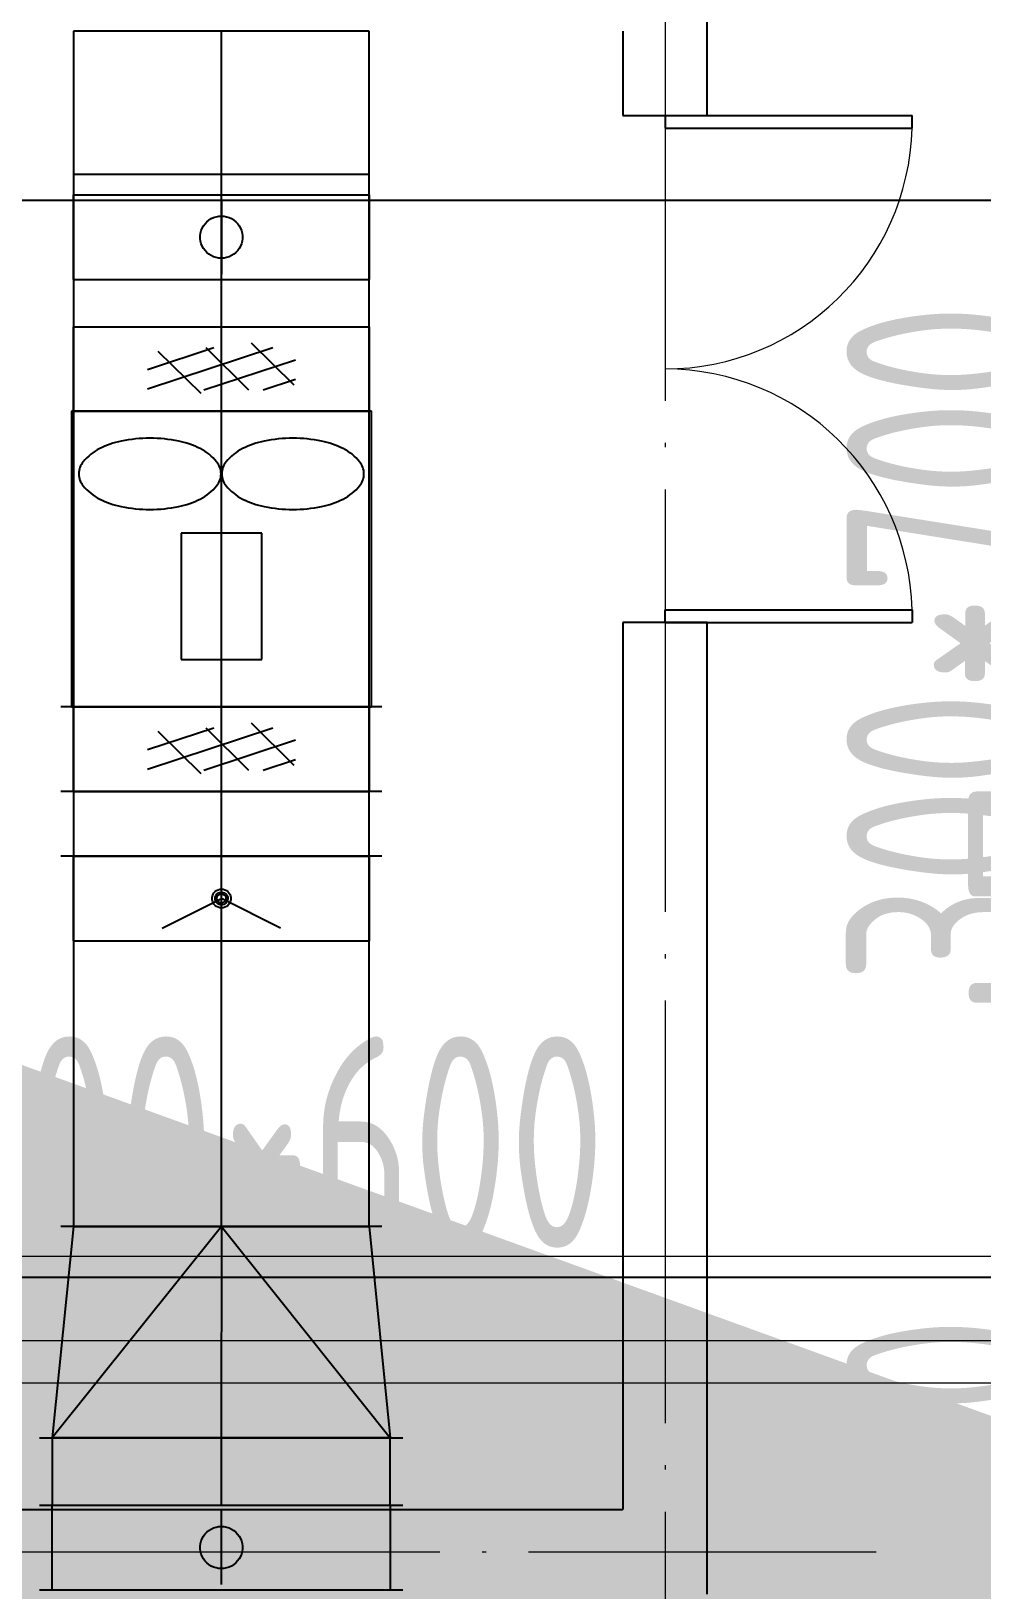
# Model space of a CAD drawing. Extents: x 369444 to 684549, y -549309 to 575337.
# Drawn here: x 502774 to 505025, y 461967 to 465657 of the extents above; entities that cross this region are included whole.
import ezdxf

# ---------------------------------------------------------------- set-up
doc = ezdxf.new("R2010")
doc.units = 0
doc.header["$LTSCALE"] = 1000
doc.header["$MEASUREMENT"] = 0
for name, pattern in [('CENTER2', [1.125, 0.75, -0.125, 0.125, -0.125]), ('DASH', [0.35, 0.25, -0.1]), ('DOTE', [2.42, 2, -0.2, 0.02, -0.2])]:
    doc.linetypes.add(name, pattern=pattern)
for name, color, linetype, lineweight, true_color in [('-2-0-1', 1, 'Continuous', 0, 0xff0000), ('-2-1-2', 9, 'Continuous', 0, 0x808080), ('11-6-5', 2, 'Continuous', 0, 0xffff00), ('12-6-1', 4, 'Continuous', 0, 0x00ffff), ('12-6-2', 4, 'Continuous', 0, 0x00ffff), ('12-6-5', 4, 'Continuous', 0, 0x00ffff)]:
    doc.layers.add(name, color=color, linetype=linetype, lineweight=lineweight, true_color=true_color)
for name, color, linetype in [('DOTE', 1, 'Continuous'), ('DUCT-送风中心线', 1, 'CENTER2'), ('DUCT-送风法兰', 2, 'Continuous'), ('DUCT-送风管', 11, 'Continuous'), ('DUCT-送风管端线', 2, 'Continuous'), ('DUCT-送风阀门', 7, 'Continuous'), ('Hvac-Hide', 8, 'DASH'), ('WALL', 9, 'Continuous'), ('WINDOW', 4, 'Continuous'), ('填充', 8, 'Continuous'), ('颜洞口', 1, 'Continuous'), ('风管标注', 3, 'Continuous')]:
    doc.layers.add(name, color=color, linetype=linetype)
doc.layers.add('DOTE2', color=122, linetype='DOTE', lineweight=9)
doc.styles.add('yjkcad', font='yjkeng.shx', dxfattribs={"width": 0.7, "height": 250, "bigfont": 'yjkchn.shx'})

# ---------------------------------------------------------------- blocks, each defined once
blk = doc.blocks.new('$DorLib2D$00000002')
for p, q in [((-0.5, 0), (-0.5, 0.4875)), ((-0.475, 0.4875), (-0.5, 0.4875)), ((-0.475, 0), (-0.475, 0.4875)), ((0.475, 0), (0.475, 0.4875)), ((0.475, 0.4875), (0.5, 0.4875)), ((0.5, 0), (0.5, 0.4875)), ((-0.5, 0), (-0.475, 0)), ((0.5, 0), (0.475, 0))]:
    blk.add_line(p, q)
at = {"lineweight": 13}
for centre, start, end in [((-0.4875, 0), 0, 88.5307), ((0.4875, 0), 91.4693, 180)]:
    blk.add_arc(centre, 0.4875, start, end, dxfattribs=at)
blk = doc.blocks.new('N-风管')
at = {"color": 0}
for p, q in [((38489338825.724342, 3905559230.235608, 0.000003), (38489338825.724342, 3905558530.235608, 0.000003)), ((38489339535.724342, 3905559230.235608, 0.000003), (38489338825.724342, 3905559230.235608, 0.000003)), ((38489339535.724342, 3905558530.235608, 0.000003), (38489339535.724342, 3905559230.235608, 0.000003)), ((38489339180.724342, 3905558941.804263, 0.000003), (38489339180.724342, 3905559082.181831, 0.000003)), ((38489339085.101761, 3905558941.804263, 0.000003), (38489339085.101761, 3905558642.599602, 0.000003)), ((38489339276.346916, 3905558941.804263, 0.000003), (38489339085.101761, 3905558941.804263, 0.000003)), ((38489339276.346916, 3905558642.599602, 0.000003), (38489339276.346916, 3905558941.804263, 0.000003)), ((38489339085.101761, 3905558642.599602, 0.000003), (38489339276.346916, 3905558642.599602, 0.000003)), ((38489338825.724342, 3905558530.235608, 0.000003), (38489339535.724342, 3905558530.235608, 0.000003))]:
    blk.add_line(p, q, dxfattribs=at)
for centre, major_axis, ratio, start_param, end_param in [((38489339011.550507, 3905558840.977607, 0.000003), (-330.175485, 0.000044), 0.9859154814, -1.5707961964, -1.3633221285), ((38489339011.550507, 3905558840.977607, 0.000003), (330.175485, 0.000044), 0.9859154814, 1.3633221285, 1.5707961964), ((38489339349.89817, 3905558840.977607, 0.000003), (-330.175485, 0.000044), 0.9859154814, -1.5707961964, -1.3633221285), ((38489339349.89817, 3905558840.977607, 0.000003), (330.175485, 0.000044), 0.9859154814, 1.3633221285, 1.5707961964), ((38489338947.327583, 3905559035.537707, 0.000003), (-120.906345, 0.001354), 0.9859156512, -1.1005993919, -0.6838458191), ((38489338986.048737, 3905558960.418031, 0.000003), (206.37381, 0.001271), 0.9859152599, 1.7782642618, 2.0409758937), ((38489339037.052277, 3905558960.418031, 0.000003), (-206.37381, 0.001271), 0.9859152599, 4.2422094135, 4.5049210454), ((38489339075.773438, 3905559035.537707, 0.000003), (120.906351, 0.001483), 0.985915607, 0.6838447331, 1.1005982977), ((38489339285.675247, 3905559035.537707, 0.000003), (-120.906351, 0.001483), 0.985915607, -1.1005982977, -0.6838447331), ((38489339324.3964, 3905558960.418031, 0.000003), (206.37381, 0.001271), 0.9859152599, 1.7782642618, 2.0409758937), ((38489339375.39994, 3905558960.418031, 0.000003), (-206.37381, 0.001271), 0.9859152599, 4.2422094135, 4.5049210454), ((38489339414.121101, 3905559035.537707, 0.000003), (120.906345, 0.001354), 0.9859156512, 0.6838458191, 1.1005993919), ((38489338889.282257, 3905559082.181831, 0.000003), (46.022865, 0.000058), 0.9859152477, 2.4577341047, 3.1415913761), ((38489339133.818771, 3905559082.181831, 0.000003), (46.022858, 0.001028), 0.9859148477, -0.0000226453, 0.6838350919), ((38489339227.629913, 3905559082.181831, 0.000003), (-46.022858, 0.001028), 0.9859148477, -0.6838350919, 0.0000226453), ((38489339472.166428, 3905559082.181831, 0.000003), (-46.022865, 0.000058), 0.9859152477, 3.141593931, 3.8254512025), ((38489338889.282257, 3905559082.181831, 0.000003), (-46.022865, 0.000058), 0.9859152477, 0.0000012774, 0.6838585489), ((38489338947.327583, 3905559128.825954, 0.000003), (120.90634, 0.001657), 0.9859156664, 3.8254359512, 4.2421895534), ((38489339075.773438, 3905559128.825954, 0.000003), (-120.906346, 0.001786), 0.9859156223, 2.040996848, 2.457750442), ((38489339133.818771, 3905559082.181831, 0.000003), (-46.022858, 0.001028), 0.9859148477, 2.4577575617, 3.1416152989), ((38489339227.629913, 3905559082.181831, 0.000003), (46.022858, 0.001028), 0.9859148477, 3.1415700082, 3.8254277455), ((38489339285.675247, 3905559128.825954, 0.000003), (120.906346, 0.001786), 0.9859156223, 3.8254348652, 4.2421884592), ((38489339414.121101, 3905559128.825954, 0.000003), (-120.90634, 0.001657), 0.9859156664, 2.0409957538, 2.457749356), ((38489339472.166428, 3905559082.181831, 0.000003), (46.022865, 0.000058), 0.9859152477, -0.6838585489, -0.0000012774), ((38489338986.048737, 3905559203.94563, 0.000003), (-206.37381, 0.001272), 0.9859152585, 1.1006167623, 1.3633283945), ((38489339037.052277, 3905559203.94563, 0.000003), (206.37381, 0.001272), 0.9859152585, -1.3633283945, -1.1006167623), ((38489339324.3964, 3905559203.94563, 0.000003), (-206.37381, 0.001272), 0.9859152585, 1.1006167623, 1.3633283945), ((38489339375.39994, 3905559203.94563, 0.000003), (206.37381, 0.001272), 0.9859152585, -1.3633283945, -1.1006167623), ((38489339011.550507, 3905559323.386055, 0.000003), (-330.175507, 0.000201), 0.9859154169, 1.3633228734, 1.5707969272), ((38489339011.550507, 3905559323.386055, 0.000003), (330.175507, 0.000201), 0.9859154169, 4.71238838, 4.9198624338), ((38489339349.89817, 3905559323.386055, 0.000003), (-330.175507, 0.000201), 0.9859154169, 1.3633228734, 1.5707969272), ((38489339349.89817, 3905559323.386055, 0.000003), (330.175507, 0.000201), 0.9859154169, 4.71238838, 4.9198624338)]:
    blk.add_ellipse(centre, major_axis=major_axis, ratio=ratio, start_param=start_param, end_param=end_param, dxfattribs=at)
for p in [(38489339180.724342, 3905559230.235608, 0.000003), (38489339180.724342, 3905558530.235608, 0.000003)]:
    blk.add_point(p, dxfattribs=at)
at = {"layer": 'DUCT-送风中心线', "color": 0}
for p, q in [((38489339180.724403, 3905559742.466883), (38489339180.724403, 3905560129.735631)), ((38489339180.724403, 3905559430.235608), (38489339180.724403, 3905559542.466883)), ((38489339180.72435, 3905558530.435608), (38489339180.724342, 3905559230.235608)), ((38489339180.724403, 3905558530.235608), (38489339180.724403, 3905558530.435608)), ((38489339180.724403, 3905558176.920847), (38489339180.724403, 3905558330.235608)), ((38489339180.724403, 3905557300.635864), (38489339180.724403, 3905557976.920985)), ((38489339180.724403, 3905557300.435864), (38489339180.379066, 3905556800.435863)), ((38489339180.379066, 3905556800.235864), (38489339180.37886, 3905556640.657038))]:
    blk.add_line(p, q, dxfattribs=at)
at = {"layer": 'DUCT-送风法兰', "color": 0}
for p, q in [((38489339560.72435, 3905558530.335608), (38489338800.72435, 3905558530.335608)), ((38489339560.72435, 3905558330.135608), (38489338800.72435, 3905558330.135608)), ((38489339560.72435, 3905558177.020916), (38489338800.72435, 3905558177.020916)), ((38489339560.724403, 3905557300.535864), (38489338800.724403, 3905557300.535864)), ((38489339560.724403, 3905557300.535864), (38489338800.724403, 3905557300.535864)), ((38489338750.379066, 3905556800.335864), (38489339610.379066, 3905556800.335864)), ((38489338750.37886, 3905556640.557038), (38489339610.37886, 3905556640.557038)), ((38489338750.37886, 3905556440.357038), (38489339610.37886, 3905556440.357038))]:
    blk.add_line(p, q, dxfattribs=at)
at = {"layer": 'DUCT-送风管', "color": 0}
for p, q in [((38489338830.724403, 3905560129.735631), (38489338830.724403, 3905559742.466883)), ((38489339530.724403, 3905559742.466883), (38489339530.724403, 3905560129.735631)), ((38489338830.724342, 3905559542.466883), (38489338830.724342, 3905559742.466883)), ((38489339530.724342, 3905559742.466883), (38489339530.724342, 3905559542.466883)), ((38489338830.724403, 3905559542.466883), (38489338830.724403, 3905559430.235608)), ((38489339530.724403, 3905559430.235608), (38489339530.724403, 3905559542.466883)), ((38489338830.724342, 3905559230.235608), (38489338830.724342, 3905559430.235608)), ((38489339530.724342, 3905559430.235608), (38489339530.724342, 3905559230.235608)), ((38489338830.724342, 3905559230.235604), (38489338830.72435, 3905558530.435604)), ((38489339530.72435, 3905558530.435612), (38489339530.724342, 3905559230.235612)), ((38489338830.72435, 3905558330.235608), (38489338830.72435, 3905558530.235608)), ((38489338830.724403, 3905558530.435604), (38489338830.724403, 3905558530.235608)), ((38489339530.72435, 3905558530.235608), (38489339530.72435, 3905558330.235608)), ((38489339530.724403, 3905558530.235608), (38489339530.724403, 3905558530.435612)), ((38489338830.724403, 3905558330.235608), (38489338830.724403, 3905558176.920847)), ((38489339530.724403, 3905558176.920985), (38489339530.724403, 3905558330.235608)), ((38489338830.724388, 3905557976.920847), (38489338830.72435, 3905558176.920847)), ((38489339530.72435, 3905558176.920985), (38489339530.724388, 3905557976.920985)), ((38489338830.724403, 3905557976.920847), (38489338830.724403, 3905557300.635864)), ((38489339530.724403, 3905557300.635864), (38489339530.724403, 3905557976.920985)), ((38489339180.724403, 3905557300.435864), (38489338780.379066, 3905556800.435704)), ((38489338830.724403, 3905557300.435724), (38489338780.379066, 3905556800.435704)), ((38489339180.724403, 3905557300.435864), (38489339580.379066, 3905556800.436023)), ((38489339530.724403, 3905557300.436004), (38489339580.379066, 3905556800.436023)), ((38489338780.379066, 3905556800.23638), (38489338780.37886, 3905556640.657555)), ((38489339580.37886, 3905556640.656522), (38489339580.379066, 3905556800.235347)), ((38489338780.378868, 3905556440.457004), (38489338780.378853, 3905556640.457004)), ((38489339580.378853, 3905556640.457074), (38489339580.378868, 3905556440.457074))]:
    blk.add_line(p, q, dxfattribs=at)
at = {"layer": 'DUCT-送风管端线', "color": 0}
for p, q in [((38489339530.724403, 3905560129.735631), (38489338830.724403, 3905560129.735631)), ((38489338830.724342, 3905559742.466883), (38489339530.724342, 3905559742.466883)), ((38489338830.724342, 3905559542.466883), (38489339530.724342, 3905559542.466883)), ((38489338830.724342, 3905559430.235608), (38489339530.724342, 3905559430.235608)), ((38489339530.724342, 3905559230.235612), (38489338830.724342, 3905559230.235604)), ((38489338830.724342, 3905559230.235608), (38489339530.724342, 3905559230.235608)), ((38489338830.72435, 3905558530.435604), (38489339530.72435, 3905558530.435612)), ((38489338830.72435, 3905558530.235608), (38489339530.72435, 3905558530.235608)), ((38489338830.72435, 3905558330.235608), (38489339530.72435, 3905558330.235608)), ((38489338830.72435, 3905558176.920847), (38489339530.72435, 3905558176.920985)), ((38489338830.724388, 3905557976.920847), (38489339530.724388, 3905557976.920985)), ((38489338830.724403, 3905557300.635864), (38489339530.724403, 3905557300.635864)), ((38489339530.724403, 3905557300.436004), (38489338830.724403, 3905557300.435724)), ((38489338780.379066, 3905556800.435704), (38489339580.379066, 3905556800.436023)), ((38489339580.379066, 3905556800.235347), (38489338780.379066, 3905556800.23638)), ((38489338780.378853, 3905556640.457004), (38489339580.378853, 3905556640.457074)), ((38489338780.37886, 3905556640.657555), (38489339580.37886, 3905556640.656522)), ((38489338780.378868, 3905556440.457004), (38489339580.378868, 3905556440.457074))]:
    blk.add_line(p, q, dxfattribs=at)
at = {"layer": 'DUCT-送风阀门', "color": 0}
for p, q in [((38489339180.724342, 3905559729.966883), (38489339180.724342, 3905559554.966883)), ((38489339142.198677, 3905559674.338082), (38489339146.496986, 3905559678.915314)), ((38489339146.496986, 3905559678.915314), (38489339151.335083, 3905559682.917732)), ((38489339151.335083, 3905559682.917732), (38489339156.636658, 3905559686.282217)), ((38489339156.636658, 3905559686.282217), (38489339162.318123, 3905559688.955707)), ((38489339162.318123, 3905559688.955707), (38489339168.289848, 3905559690.896041)), ((38489339168.289848, 3905559690.896041), (38489339174.45768, 3905559692.072618)), ((38489339174.45768, 3905559692.072618), (38489339180.724342, 3905559692.466883)), ((38489339180.724342, 3905559692.466883), (38489339186.990997, 3905559692.072618)), ((38489339186.990997, 3905559692.072618), (38489339193.158836, 3905559690.896041)), ((38489339193.158836, 3905559690.896041), (38489339199.130569, 3905559688.955707)), ((38489339199.130569, 3905559688.955707), (38489339204.812027, 3905559686.282217)), ((38489339204.812027, 3905559686.282217), (38489339210.113602, 3905559682.917733)), ((38489339210.113602, 3905559682.917733), (38489339214.951698, 3905559678.915314)), ((38489339214.951698, 3905559678.915314), (38489339219.250008, 3905559674.338082)), ((38489339130.823013, 3905559645.606409), (38489339131.609978, 3905559651.835948)), ((38489339130.823013, 3905559639.327356), (38489339130.823013, 3905559645.606409)), ((38489339131.609978, 3905559651.835948), (38489339133.171516, 3905559657.917732)), ((38489339133.171516, 3905559657.917732), (38489339135.482986, 3905559663.755847)), ((38489339135.482986, 3905559663.755847), (38489339138.50795, 3905559669.258222)), ((38489339138.50795, 3905559669.258222), (38489339142.198677, 3905559674.338082)), ((38489339219.250008, 3905559674.338082), (38489339222.940727, 3905559669.258223)), ((38489339222.940727, 3905559669.258223), (38489339225.965698, 3905559663.755847)), ((38489339225.965698, 3905559663.755847), (38489339228.277168, 3905559657.917733)), ((38489339228.277168, 3905559657.917733), (38489339229.838707, 3905559651.835948)), ((38489339229.838707, 3905559651.835948), (38489339230.625679, 3905559645.606409)), ((38489339230.625679, 3905559645.606409), (38489339230.625679, 3905559639.327357)), ((38489339131.609978, 3905559633.097817), (38489339130.823013, 3905559639.327356)), ((38489339133.171516, 3905559627.016033), (38489339131.609978, 3905559633.097817)), ((38489339135.482986, 3905559621.177918), (38489339133.171516, 3905559627.016033)), ((38489339138.50795, 3905559615.675543), (38489339135.482986, 3905559621.177918)), ((38489339142.198677, 3905559610.595683), (38489339138.50795, 3905559615.675543)), ((38489339146.496986, 3905559606.018451), (38489339142.198677, 3905559610.595683)), ((38489339151.335083, 3905559602.016033), (38489339146.496986, 3905559606.018451)), ((38489339214.951698, 3905559606.018451), (38489339210.113602, 3905559602.016033)), ((38489339219.250008, 3905559610.595684), (38489339214.951698, 3905559606.018451)), ((38489339222.940727, 3905559615.675543), (38489339219.250008, 3905559610.595684)), ((38489339225.965698, 3905559621.177918), (38489339222.940727, 3905559615.675543)), ((38489339228.277168, 3905559627.016033), (38489339225.965698, 3905559621.177918)), ((38489339229.838707, 3905559633.097817), (38489339228.277168, 3905559627.016033)), ((38489339230.625679, 3905559639.327357), (38489339229.838707, 3905559633.097817)), ((38489339156.636658, 3905559598.651548), (38489339151.335083, 3905559602.016033)), ((38489339162.318123, 3905559595.978058), (38489339156.636658, 3905559598.651548)), ((38489339168.289848, 3905559594.037724), (38489339162.318123, 3905559595.978058)), ((38489339174.45768, 3905559592.861147), (38489339168.289848, 3905559594.037724)), ((38489339180.724342, 3905559592.466883), (38489339174.45768, 3905559592.861147)), ((38489339186.990997, 3905559592.861148), (38489339180.724342, 3905559592.466883)), ((38489339193.158836, 3905559594.037724), (38489339186.990997, 3905559592.861148)), ((38489339199.130569, 3905559595.978058), (38489339193.158836, 3905559594.037724)), ((38489339204.812027, 3905559598.651549), (38489339199.130569, 3905559595.978058)), ((38489339210.113602, 3905559602.016033), (38489339204.812027, 3905559598.651549)), ((38489339352.958038, 3905559291.842759), (38489339251.921753, 3905559391.842759)), ((38489339162.49868, 3905559380.235608), (38489339005.724342, 3905559328.51349)), ((38489339302.49868, 3905559380.235608), (38489339005.724342, 3905559282.325469)), ((38489339132.427856, 3905559272.110603), (38489339031.391563, 3905559372.110603)), ((38489339355.724342, 3905559351.607501), (38489339139.389793, 3905559280.235608)), ((38489339245.738052, 3905559280.235608), (38489339144.701759, 3905559380.235608)), ((38489339355.724342, 3905559305.419479), (38489339279.389793, 3905559280.235608)), ((38489339162.498688, 3905558480.235608), (38489339005.72435, 3905558428.51349)), ((38489339302.498688, 3905558480.235608), (38489339005.72435, 3905558382.325469)), ((38489339132.427856, 3905558372.110603), (38489339031.391563, 3905558472.110603)), ((38489339245.73806, 3905558380.235608), (38489339144.701767, 3905558480.235608)), ((38489339352.958054, 3905558391.842759), (38489339251.921753, 3905558491.842759)), ((38489339355.72435, 3905558451.607501), (38489339139.389801, 3905558380.235608)), ((38489339355.72435, 3905558405.419479), (38489339279.389801, 3905558380.235608)), ((38489339163.041718, 3905558090.274225), (38489339165.796463, 3905558093.296036)), ((38489339165.796463, 3905558093.296036), (38489339169.059563, 3905558095.760213)), ((38489339169.059563, 3905558095.760213), (38489339172.719887, 3905558097.582839)), ((38489339172.719887, 3905558097.582839), (38489339176.652786, 3905558098.701849)), ((38489339176.652786, 3905558098.701849), (38489339180.724358, 3905558099.079136)), ((38489339180.724358, 3905558099.079136), (38489339184.795921, 3905558098.70185)), ((38489339184.795921, 3905558098.70185), (38489339188.728828, 3905558097.582842)), ((38489339188.728828, 3905558097.582842), (38489339192.38916, 3905558095.760216)), ((38489339192.38916, 3905558095.760216), (38489339195.652252, 3905558093.29604)), ((38489339195.652252, 3905558093.29604), (38489339198.406998, 3905558090.274229)), ((38489339040.72438, 3905558006.920888), (38489339180.724373, 3905558076.920916)), ((38489339158.660667, 3905558078.965416), (38489339159.412018, 3905558082.984798)), ((38489339158.660667, 3905558074.87641), (38489339158.660667, 3905558078.965416)), ((38489339159.412033, 3905558070.857028), (38489339158.660667, 3905558074.87641)), ((38489339159.412018, 3905558082.984798), (38489339160.889137, 3905558086.797682)), ((38489339160.889137, 3905558067.044145), (38489339159.412033, 3905558070.857028)), ((38489339160.889137, 3905558086.797682), (38489339163.041718, 3905558090.274225)), ((38489339163.041733, 3905558063.567603), (38489339160.889137, 3905558067.044145)), ((38489339165.796478, 3905558060.545792), (38489339163.041733, 3905558063.567603)), ((38489339165.735207, 3905558076.206884), (38489339165.870949, 3905558079.056505)), ((38489339166.141197, 3905558073.38307), (38489339165.735207, 3905558076.206884)), ((38489339169.05957, 3905558058.081616), (38489339165.796478, 3905558060.545792)), ((38489339165.870949, 3905558079.056505), (38489339166.543533, 3905558081.82894)), ((38489339167.074287, 3905558070.687122), (38489339166.141197, 3905558073.38307)), ((38489339166.543533, 3905558081.82894), (38489339167.728653, 3905558084.423987)), ((38489339168.50071, 3905558068.216481), (38489339167.074287, 3905558070.687122)), ((38489339167.728653, 3905558084.423987), (38489339169.383469, 3905558086.747853)), ((38489339170.368927, 3905558066.06044), (38489339168.50071, 3905558068.216481)), ((38489339172.719902, 3905558056.25899), (38489339169.05957, 3905558058.081616)), ((38489339169.383469, 3905558086.747853), (38489339171.448174, 3905558088.716548)), ((38489339170.004227, 3905558076.410254), (38489339170.101318, 3905558078.44828)), ((38489339170.294609, 3905558074.390685), (38489339170.004227, 3905558076.410254)), ((38489339170.101318, 3905558078.44828), (38489339170.582336, 3905558080.431103)), ((38489339170.961937, 3905558072.462564), (38489339170.294609, 3905558074.390685)), ((38489339172.611427, 3905558064.296926), (38489339170.368927, 3905558066.06044)), ((38489339170.582336, 3905558080.431103), (38489339171.429932, 3905558082.287058)), ((38489339171.982101, 3905558070.695581), (38489339170.961937, 3905558072.462564)), ((38489339171.429932, 3905558082.287058), (38489339172.613449, 3905558083.949068)), ((38489339171.448174, 3905558088.716548), (38489339173.848137, 3905558090.258918)), ((38489339173.318237, 3905558069.153597), (38489339171.982101, 3905558070.695581)), ((38489339175.147141, 3905558062.989675), (38489339172.611427, 3905558064.296926)), ((38489339172.613449, 3905558083.949068), (38489339174.090111, 3905558085.357061)), ((38489339176.652809, 3905558055.139982), (38489339172.719902, 3905558056.25899)), ((38489339174.92205, 3905558067.892344), (38489339173.318237, 3905558069.153597)), ((38489339173.848137, 3905558090.258918), (38489339176.496643, 3905558091.319218)), ((38489339174.090111, 3905558085.357061), (38489339175.806549, 3905558086.460151)), ((38489339176.73558, 3905558066.957408), (38489339174.92205, 3905558067.892344)), ((38489339177.88443, 3905558062.185935), (38489339175.147141, 3905558062.989675)), ((38489339175.806549, 3905558086.460151), (38489339177.700729, 3905558087.218467)), ((38489339176.496643, 3905558091.319218), (38489339179.297943, 3905558091.859126)), ((38489339178.693268, 3905558066.382578), (38489339176.73558, 3905558066.957408)), ((38489339177.700729, 3905558087.218467), (38489339179.704193, 3905558087.604604)), ((38489339180.724373, 3905558061.914756), (38489339177.88443, 3905558062.185935)), ((38489339180.724373, 3905558066.188632), (38489339178.693268, 3905558066.382578)), ((38489339179.297943, 3905558091.859126), (38489339182.150787, 3905558091.859128)), ((38489339179.704193, 3905558087.604604), (38489339181.744537, 3905558087.604603)), ((38489339320.72438, 3905558006.920944), (38489339180.724373, 3905558076.920916)), ((38489339182.755463, 3905558066.382578), (38489339180.724373, 3905558066.188632)), ((38489339183.564301, 3905558062.185939), (38489339180.724373, 3905558061.914756)), ((38489339181.744537, 3905558087.604603), (38489339183.748001, 3905558087.218467)), ((38489339182.150787, 3905558091.859128), (38489339184.952087, 3905558091.319224)), ((38489339184.71315, 3905558066.957407), (38489339182.755463, 3905558066.382578)), ((38489339186.30159, 3905558062.989682), (38489339183.564301, 3905558062.185939)), ((38489339183.748001, 3905558087.218467), (38489339185.642181, 3905558086.46015)), ((38489339186.52668, 3905558067.892344), (38489339184.71315, 3905558066.957407)), ((38489339188.728844, 3905558056.258993), (38489339184.795937, 3905558055.139983)), ((38489339184.952087, 3905558091.319224), (38489339187.600594, 3905558090.258928)), ((38489339185.642181, 3905558086.46015), (38489339187.35862, 3905558085.357061)), ((38489339188.837303, 3905558064.296937), (38489339186.30159, 3905558062.989682)), ((38489339188.130493, 3905558069.153596), (38489339186.52668, 3905558067.892344)), ((38489339187.35862, 3905558085.357061), (38489339188.835281, 3905558083.949067)), ((38489339187.600594, 3905558090.258928), (38489339190.000557, 3905558088.716561)), ((38489339189.466629, 3905558070.69558), (38489339188.130493, 3905558069.153596)), ((38489339192.389168, 3905558058.081619), (38489339188.728844, 3905558056.258993)), ((38489339188.835281, 3905558083.949067), (38489339190.018799, 3905558082.287058)), ((38489339191.079803, 3905558066.060455), (38489339188.837303, 3905558064.296937)), ((38489339190.486794, 3905558072.462564), (38489339189.466629, 3905558070.69558)), ((38489339190.000557, 3905558088.716561), (38489339192.065262, 3905558086.747869)), ((38489339190.018799, 3905558082.287058), (38489339190.866386, 3905558080.431102)), ((38489339191.154121, 3905558074.390684), (38489339190.486794, 3905558072.462564)), ((38489339190.866386, 3905558080.431102), (38489339191.347412, 3905558078.448279)), ((38489339192.948021, 3905558068.216498), (38489339191.079803, 3905558066.060455)), ((38489339191.444504, 3905558076.410253), (38489339191.154121, 3905558074.390684)), ((38489339191.347412, 3905558078.448279), (38489339191.444504, 3905558076.410253)), ((38489339192.065262, 3905558086.747869), (38489339193.720078, 3905558084.424005)), ((38489339195.652267, 3905558060.545796), (38489339192.389168, 3905558058.081619)), ((38489339194.374443, 3905558070.687141), (38489339192.948021, 3905558068.216498)), ((38489339193.720078, 3905558084.424005), (38489339194.905197, 3905558081.82896)), ((38489339195.307533, 3905558073.38309), (38489339194.374443, 3905558070.687141)), ((38489339194.905197, 3905558081.82896), (38489339195.577782, 3905558079.056526)), ((38489339195.713516, 3905558076.206905), (38489339195.307533, 3905558073.38309)), ((38489339195.577782, 3905558079.056526), (38489339195.713516, 3905558076.206905)), ((38489339198.407013, 3905558063.567607), (38489339195.652267, 3905558060.545796)), ((38489339198.406998, 3905558090.274229), (38489339200.559593, 3905558086.797687)), ((38489339200.559593, 3905558067.04415), (38489339198.407013, 3905558063.567607)), ((38489339200.559593, 3905558086.797687), (38489339202.036713, 3905558082.984804)), ((38489339202.036713, 3905558070.857034), (38489339200.559593, 3905558067.04415)), ((38489339202.036713, 3905558082.984804), (38489339202.788063, 3905558078.965422)), ((38489339202.788063, 3905558074.876416), (38489339202.036713, 3905558070.857034)), ((38489339202.788063, 3905558078.965422), (38489339202.788063, 3905558074.876416)), ((38489339180.724373, 3905558054.762696), (38489339176.652809, 3905558055.139982)), ((38489339184.795937, 3905558055.139983), (38489339180.724373, 3905558054.762696)), ((38489339180.378853, 3905556627.957038), (38489339180.378868, 3905556452.957038)), ((38489339146.151497, 3905556576.905461), (38489339150.989594, 3905556580.907881)), ((38489339150.989594, 3905556580.907881), (38489339156.291168, 3905556584.272367)), ((38489339156.291168, 3905556584.272367), (38489339161.972633, 3905556586.945858)), ((38489339161.972633, 3905556586.945858), (38489339167.944359, 3905556588.886193)), ((38489339167.944359, 3905556588.886193), (38489339174.11219, 3905556590.062772)), ((38489339174.11219, 3905556590.062772), (38489339180.378853, 3905556590.457038)), ((38489339180.378853, 3905556590.457038), (38489339186.645523, 3905556590.062775)), ((38489339186.645523, 3905556590.062775), (38489339192.813347, 3905556588.886199)), ((38489339192.813347, 3905556588.886199), (38489339198.78508, 3905556586.945867)), ((38489339198.78508, 3905556586.945867), (38489339204.466537, 3905556584.272378)), ((38489339204.466537, 3905556584.272378), (38489339209.76812, 3905556580.907896)), ((38489339209.76812, 3905556580.907896), (38489339214.606209, 3905556576.905478)), ((38489339130.477524, 3905556543.596552), (38489339131.264503, 3905556549.826092)), ((38489339130.477524, 3905556537.3175), (38489339130.477524, 3905556543.596552)), ((38489339131.264503, 3905556549.826092), (38489339132.826027, 3905556555.907876)), ((38489339132.826027, 3905556555.907876), (38489339135.137497, 3905556561.745992)), ((38489339135.137497, 3905556561.745992), (38489339138.16246, 3905556567.248368)), ((38489339138.16246, 3905556567.248368), (38489339141.853203, 3905556572.328228)), ((38489339141.853203, 3905556572.328228), (38489339146.151497, 3905556576.905461)), ((38489339214.606209, 3905556576.905478), (38489339218.904518, 3905556572.328248)), ((38489339218.904518, 3905556572.328248), (38489339222.595253, 3905556567.248389)), ((38489339222.595253, 3905556567.248389), (38489339225.620209, 3905556561.746014)), ((38489339225.620209, 3905556561.746014), (38489339227.931686, 3905556555.9079)), ((38489339227.931686, 3905556555.9079), (38489339229.493233, 3905556549.826116)), ((38489339229.493233, 3905556549.826116), (38489339230.280197, 3905556543.596577)), ((38489339230.280197, 3905556543.596577), (38489339230.280197, 3905556537.317525)), ((38489339131.264503, 3905556531.087961), (38489339130.477524, 3905556537.3175)), ((38489339132.826027, 3905556525.006177), (38489339131.264503, 3905556531.087961)), ((38489339135.137512, 3905556519.168063), (38489339132.826027, 3905556525.006177)), ((38489339138.162468, 3905556513.665688), (38489339135.137512, 3905556519.168063)), ((38489339141.853203, 3905556508.585829), (38489339138.162468, 3905556513.665688)), ((38489339146.151512, 3905556504.008599), (38489339141.853203, 3905556508.585829)), ((38489339218.904533, 3905556508.585848), (38489339214.606216, 3905556504.008615)), ((38489339222.595261, 3905556513.665709), (38489339218.904533, 3905556508.585848)), ((38489339225.620216, 3905556519.168085), (38489339222.595261, 3905556513.665709)), ((38489339227.931686, 3905556525.0062), (38489339225.620216, 3905556519.168085)), ((38489339229.493233, 3905556531.087985), (38489339227.931686, 3905556525.0062)), ((38489339230.280197, 3905556537.317525), (38489339229.493233, 3905556531.087985)), ((38489339150.989601, 3905556500.006181), (38489339146.151512, 3905556504.008599)), ((38489339156.291183, 3905556496.641698), (38489339150.989601, 3905556500.006181)), ((38489339161.972641, 3905556493.96821), (38489339156.291183, 3905556496.641698)), ((38489339167.944366, 3905556492.027877), (38489339161.972641, 3905556493.96821)), ((38489339174.112213, 3905556490.851302), (38489339167.944366, 3905556492.027877)), ((38489339180.378868, 3905556490.457038), (38489339174.112213, 3905556490.851302)), ((38489339186.645531, 3905556490.851305), (38489339180.378868, 3905556490.457038)), ((38489339192.813362, 3905556492.027884), (38489339186.645531, 3905556490.851305)), ((38489339198.785103, 3905556493.968219), (38489339192.813362, 3905556492.027884)), ((38489339204.466553, 3905556496.64171), (38489339198.785103, 3905556493.968219)), ((38489339209.768127, 3905556500.006196), (38489339204.466553, 3905556496.64171)), ((38489339214.606216, 3905556504.008615), (38489339209.768127, 3905556500.006196))]:
    blk.add_line(p, q, dxfattribs=at)
at = {"layer": 'Hvac-Hide', "color": 0}
for p, q in [((38489338830.724403, 3905559742.466883), (38489338830.724403, 3905559542.466883)), ((38489339180.724403, 3905559542.466883), (38489339180.724403, 3905559742.466883)), ((38489339530.724403, 3905559542.466883), (38489339530.724403, 3905559742.466883)), ((38489338830.724403, 3905559430.235608), (38489338830.724403, 3905559230.235608)), ((38489339180.724403, 3905559230.235608), (38489339180.724403, 3905559430.235608)), ((38489339530.724403, 3905559230.235608), (38489339530.724403, 3905559430.235608)), ((38489338830.724403, 3905559230.235604), (38489338830.724403, 3905558530.435604)), ((38489339180.724403, 3905558530.435608), (38489339180.724403, 3905559230.235608)), ((38489339530.724403, 3905558530.435612), (38489339530.724403, 3905559230.235612)), ((38489338830.724403, 3905558530.235608), (38489338830.724403, 3905558330.235608)), ((38489339180.724403, 3905558330.235608), (38489339180.724403, 3905558530.235608)), ((38489339530.724403, 3905558330.235608), (38489339530.724403, 3905558530.235608)), ((38489338830.724403, 3905558176.920847), (38489338830.724403, 3905557976.920847)), ((38489339180.724403, 3905557976.920985), (38489339180.724403, 3905558176.920847)), ((38489339530.724403, 3905557976.920985), (38489339530.724403, 3905558176.920985))]:
    blk.add_line(p, q, dxfattribs=at)
at = {"layer": '颜洞口', "color": 0}
for p, q in [((38489338830.378807, 3905560129.73561, 0.000001), (38489338830.378807, 3905559791.942528, 0.000001)), ((38489339530.378807, 3905560129.73561, 0.000001), (38489338830.378807, 3905560129.73561, 0.000001)), ((38489339530.378807, 3905559791.942528, 0.000001), (38489339530.378807, 3905560129.73561, 0.000001)), ((38489338830.378807, 3905559791.942528, 0.000001), (38489339530.378807, 3905559791.942528, 0.000001))]:
    blk.add_line(p, q, dxfattribs=at)

msp = doc.modelspace()

# ---------------------------------------------------------------- hatches: boundary and pattern name
at = {"layer": '填充'}
h = msp.add_hatch(color=8, dxfattribs=at)
h.dxf.hatch_style = 1
h.paths.add_polyline_path([(507274.5, 462457), (507274.5, 462957), (506774.5, 462957), (506774.5, 462457)], flags=17)
h.paths.add_polyline_path([(500674.5, 462457), (500674.5, 462957), (500174.5, 462957), (500174.5, 462457)], flags=17)
h.paths.add_polyline_path([(497874.5, 462457), (497874.5, 462957), (497374.5, 462957), (497374.5, 462457)], flags=17)
h.paths.add_polyline_path([(510074.5, 462457), (510074.5, 462957), (509524.5, 462957), (509524.5, 462457)], flags=17)
h.paths.add_polyline_path([(509524.5, 460757), (509774.5, 460757), (509774.5, 461157), (509374.5, 461157), (509374.5, 460757)], flags=17)
h.paths.add_polyline_path([(497424.5, 460757), (497574.5, 460757), (497574.5, 461157), (497174.5, 461157), (497174.5, 460757)], flags=17)
h.paths.add_polyline_path([(512274.5, 467357), (510074.5, 467357), (510074.5, 465157), (510624.5, 465157), (510624.5, 464957), (509824.5, 464957), (509824.5, 467607), (512474.5, 467607), (512474.5, 464957), (511724.5, 464957), (511724.5, 465157), (512274.5, 465157)])
h.paths.add_polyline_path([(501674.5, 458107), (501124.5, 458107), (501124.5, 458357), (501674.5, 458357), (502074.5, 458357), (502074.5, 458107), (501924.5, 458107), (501924.5, 455207), (500174.5, 455207), (500174.5, 455457), (501674.5, 455457)])
h.paths.add_polyline_path([(514974.5, 467357), (514324.5, 467357), (514324.5, 467607), (515224.5, 467607), (515224.5, 465807), (514974.5, 465807)])
h.paths.add_polyline_path([(492624.5, 467557), (491974.5, 467557), (491974.5, 466007), (491724.5, 466007), (491724.5, 467807), (492624.5, 467807)])
h.paths.add_polyline_path([(507624.5, 450607), (506774.5, 450607), (506074.5, 450607), (506074.5, 450857), (506524.5, 450857), (506524.5, 454057), (506774.5, 454057), (506774.5, 450857), (507624.5, 450857)])
h.paths.add_polyline_path([(500174.5, 450607), (499324.5, 450607), (499324.5, 450857), (500174.5, 450857), (500174.5, 454057), (500424.5, 454057), (500424.5, 450857), (500874.5, 450857), (500874.5, 450607)])
h.paths.add_polyline_path([(505824.5, 458107), (505274.5, 458107), (505274.5, 455457), (506774.5, 455457), (506774.5, 455207), (505024.5, 455207), (505024.5, 458107), (504874.5, 458107), (504874.5, 458357), (505274.5, 458357), (505824.5, 458357)])
h.paths.add_polyline_path([(521349.5, 458907), (520874.5, 458907), (520874.5, 457157), (520624.5, 457157), (520624.5, 458907), (520524.5, 458907), (520524.5, 459157), (520874.5, 459157), (521349.5, 459157)])
h.paths.add_polyline_path([(517574.5, 450607), (517274.5, 450607), (516874.5, 450607), (516874.5, 450857), (517024.5, 450857), (517024.5, 454457), (517274.5, 454457), (517274.5, 450857), (517574.5, 450857)])
h.paths.add_polyline_path([(514174.5, 450607), (513149.5, 450607), (512374.5, 450607), (512374.5, 450857), (513124.5, 450857), (513124.5, 454557), (513424.5, 454557), (513424.5, 450857), (514174.5, 450857)])
h.paths.add_polyline_path([(489924.5, 456557), (489924.5, 455757), (487824.5, 455757), (487824.5, 456007), (489674.5, 456007), (489674.5, 456557)])
h.paths.add_polyline_path([(497624.5, 465157), (496874.5, 465157), (496874.5, 467557), (494674.5, 467557), (494674.5, 465357), (495224.5, 465357), (495224.5, 465157), (494474.5, 465157), (494474.5, 467807), (497124.5, 467807), (497124.5, 465407), (497624.5, 465407)])
h.paths.add_polyline_path([(509524.5, 458107), (509074.5, 458107), (509074.5, 458357), (509774.5, 458357), (509774.5, 455207), (509524.5, 455207)])
h.paths.add_polyline_path([(497874.5, 458107), (497424.5, 458107), (497424.5, 455207), (497174.5, 455207), (497174.5, 458357), (497874.5, 458357)])
h.paths.add_polyline_path([(489674.5, 450607), (489374.5, 450607), (489374.5, 450857), (489674.5, 450857), (489674.5, 454457), (489924.5, 454457), (489924.5, 450857), (490074.5, 450857), (490074.5, 450607)])
h.paths.add_polyline_path([(486074.5, 458907), (485589.5, 458907), (485589.5, 459157), (486074.5, 459157), (486424.5, 459157), (486424.5, 458907), (486324.5, 458907), (486324.5, 457157), (486074.5, 457157)])
h.paths.add_polyline_path([(523874.5, 449607), (523324.5, 449607), (523324.5, 449857), (523574.5, 449857), (523574.5, 454307), (523874.5, 454307)])
h.paths.add_polyline_path([(483624.5, 449607), (483074.5, 449607), (483074.5, 454307), (483374.5, 454307), (483374.5, 449857), (483624.5, 449857)])
h.paths.add_polyline_path([(515374.5, 458907), (514974.5, 458907), (514974.5, 462457), (514574.5, 462457), (514574.5, 462657), (515224.5, 462657), (515224.5, 459157), (515374.5, 459157)])
h.paths.add_polyline_path([(491974.5, 458907), (491574.5, 458907), (491574.5, 459157), (491724.5, 459157), (491724.5, 462657), (492424.5, 462657), (492424.5, 462457), (491974.5, 462457)])
h.paths.add_polyline_path([(520074.5, 450607), (519374.5, 450607), (519374.5, 450857), (520074.5, 450857), (520074.5, 453757), (520324.5, 453757), (520324.5, 450857), (520324.5, 449857), (520924.5, 449857), (520924.5, 449607), (520074.5, 449607)])
h.paths.add_polyline_path([(493824.5, 460257), (493824.5, 456757), (493524.5, 456757), (493524.5, 460257)])
h.paths.add_polyline_path([(487574.5, 450607), (486874.5, 450607), (486874.5, 449607), (486024.5, 449607), (486024.5, 449857), (486624.5, 449857), (486624.5, 450857), (486624.5, 453757), (486874.5, 453757), (486874.5, 450857), (487574.5, 450857)])
h.paths.add_polyline_path([(513424.5, 460257), (513424.5, 456757), (513124.5, 456757), (513124.5, 460257)])
h.paths.add_polyline_path([(509774.5, 450607), (509424.5, 450607), (509424.5, 450857), (509524.5, 450857), (509524.5, 454057), (509774.5, 454057), (509774.5, 450857), (509974.5, 450857), (509974.5, 450607)])
h.paths.add_polyline_path([(497524.5, 450607), (497174.5, 450607), (496974.5, 450607), (496974.5, 450857), (497174.5, 450857), (497174.5, 454057), (497424.5, 454057), (497424.5, 450857), (497524.5, 450857)])
h.paths.add_polyline_path([(523874.5, 455757), (523174.5, 455757), (523174.5, 456007), (523574.5, 456007), (523574.5, 458907), (523199.5, 458907), (523199.5, 459157), (523874.5, 459157)])
h.paths.add_polyline_path([(483774.5, 455757), (483074.5, 455757), (483074.5, 459157), (483759.5, 459157), (483759.5, 458907), (483374.5, 458907), (483374.5, 456007), (483774.5, 456007)])
h.paths.add_polyline_path([(517024.5, 458907), (516974.5, 458907), (516974.5, 459157), (517274.5, 459157), (517674.5, 459157), (517674.5, 458907), (517274.5, 458907), (517274.5, 458057), (517024.5, 458057)])
h.paths.add_polyline_path([(489974.5, 458907), (489924.5, 458907), (489924.5, 458057), (489674.5, 458057), (489674.5, 458907), (489274.5, 458907), (489274.5, 459157), (489674.5, 459157), (489974.5, 459157)])
h.paths.add_polyline_path([(519124.5, 455757), (517024.5, 455757), (517024.5, 456557), (517274.5, 456557), (517274.5, 456007), (519124.5, 456007)])
edge = h.paths.add_edge_path()
edge.add_line((497374.5, 465157), (497374.5, 465057))
edge.add_line((497374.5, 465057), (497624.5, 465057))
edge.add_line((497624.5, 465057), (497624.5, 465157))
edge.add_line((497424.5, 460757), (497424.5, 460007))
edge.add_line((497424.5, 460007), (495374.5, 460007))
edge.add_line((495374.5, 460007), (495374.5, 460257))
edge.add_line((495374.5, 460257), (497174.5, 460257))
edge.add_line((497174.5, 460257), (497174.5, 460757))
edge.add_line((509774.5, 460757), (509774.5, 460257))
edge.add_line((509774.5, 460257), (511574.5, 460257))
edge.add_line((511574.5, 460257), (511574.5, 460007))
edge.add_line((511574.5, 460007), (509524.5, 460007))
edge.add_line((509524.5, 460007), (509524.5, 460757))

# ---------------------------------------------------------------- linework, layer by layer
at = {"layer": '-2-0-1', "color": 0}
msp.add_line((501324.3, 462556.9, -3600), (505324.3, 462556.9, -3600), dxfattribs=at)
at = {"layer": '-2-1-2', "color": 0}
msp.add_line((501324.3, 462556.9), (505324.3, 462556.9), dxfattribs=at)
at = {"layer": '12-6-1', "color": 0}
for p, q in [((501324.3, 462756.9), (505324.3, 462756.9)), ((501324.3, 462756.9, -600), (505324.3, 462756.9, -600)), ((501324.3, 462456.9), (505324.3, 462456.9)), ((501324.3, 462456.9, -600), (505324.3, 462456.9, -600))]:
    msp.add_line(p, q, dxfattribs=at)
at = {"layer": '12-6-2', "color": 0}
msp.add_line((501324.3, 462556.9), (505324.3, 462556.9), dxfattribs=at)
at = {"layer": 'DOTE', "color": 8, "lineweight": -2}
for p, q in [((377844.4, 465257), (624570.9, 465257)), ((377844.4, 462707), (624570.9, 462707))]:
    msp.add_line(p, q, dxfattribs=at)
at = {"layer": 'DOTE2', "linetype": 'DOTE', "ltscale": 0.5, "elevation": 0.1}
for points in [[(504274.6, 468201.8), (504274.6, 461518)], [(500321.4, 462057), (504774.6, 462057)]]:
    msp.add_lwpolyline(points, dxfattribs=at)
at = {"layer": 'WALL'}
for p, q in [((504374.6, 465457), (504374.6, 465757)), ((504174.6, 465657), (504174.6, 465457)), ((504174.6, 465457), (504374.6, 465457)), ((504374.6, 464257), (504174.6, 464257)), ((504174.6, 464257), (504174.6, 462157)), ((504374.6, 461957), (504374.6, 464257)), ((500674.6, 462157), (504174.6, 462157))]:
    msp.add_line(p, q, dxfattribs=at)

# ---------------------------------------------------------------- block references
at = {"layer": 'WINDOW', "xscale": 1200, "yscale": 1200, "zscale": 1200, "rotation": 270}
msp.add_blockref('$DorLib2D$00000002', (504274.6, 464857), dxfattribs=at)
at = {"layer": '风管标注', "color": 8}
msp.add_blockref('N-风管', (-38488835956.2, -3905094473.4), dxfattribs=at)

# ---------------------------------------------------------------- texts
at = {"layer": '11-6-5', "color": 0, "insert": (505774.3, 463356.9, -3600), "char_height": 500, "attachment_point": 8, "style": 'yjkcad'}
msp.add_mtext('500*600', dxfattribs=at)
at = {"layer": '12-6-5', "color": 0, "char_height": 500, "attachment_point": 8, "rotation": 90, "style": 'yjkcad'}
for s, insert in [('300*700', (505204.3, 464206.9)), ('200*500', (505204.3, 461806.9))]:
    msp.add_mtext(s, dxfattribs=dict(at, insert=insert))
at = {"layer": '12-6-5', "color": 0, "insert": (503324.3, 462776.9), "char_height": 500, "attachment_point": 8, "style": 'yjkcad'}
msp.add_mtext('300*600', dxfattribs=at)

doc.saveas('drawing.dxf')
